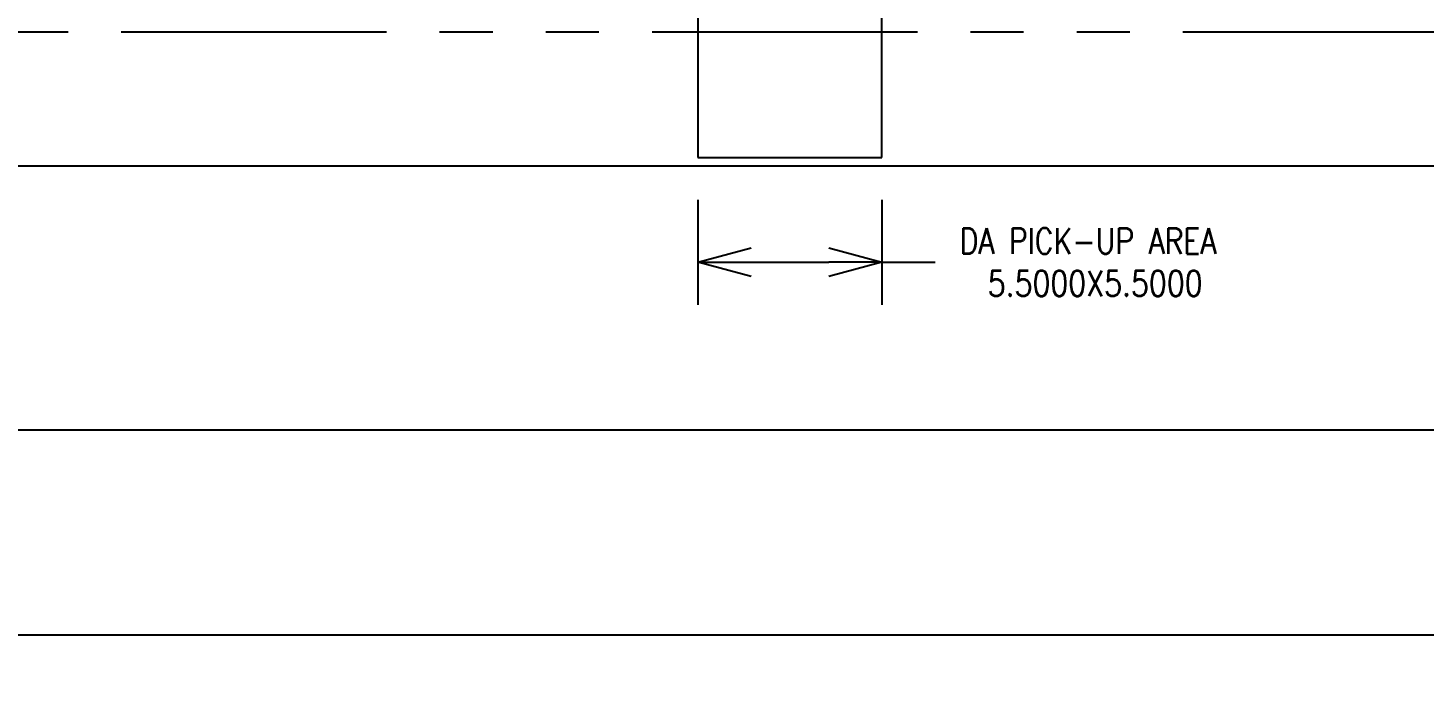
# Model space of a CAD drawing. Extents: x 98 to 785, y 88 to 514.
# Drawn here: x 177.8 to 261.3, y 220.7 to 260.5 of the extents above; entities that cross this region are included whole.
import ezdxf

# ---------------------------------------------------------------- set-up
doc = ezdxf.new("R2010")
doc.units = 0
doc.header["$LTSCALE"] = 12.7
doc.header["$MEASUREMENT"] = 0
doc.header["$PDMODE"] = 2
doc.linetypes.add('PHANTOM', pattern=[2.5, 1.25, -0.25, 0.25, -0.25, 0.25, -0.25])
doc.layers.get('0').update_dxf_attribs({"linetype": 'CONTINUOUS'})
doc.layers.get('DEFPOINTS').update_dxf_attribs({"linetype": 'CONTINUOUS'})
for name, color, linetype in [('SH-01_DIM', 4, 'CONTINUOUS'), ('SH-01_OBJECT', 7, 'CONTINUOUS'), ('SH-01_PHANTOM', 1, 'PHANTOM')]:
    doc.layers.add(name, color=color, linetype=linetype)
doc.styles.get("Standard").update_dxf_attribs({"font": 'simplex.shx', "width": 0.82})
doc.dimstyles.new('STANDARD$0', dxfattribs={"dimtxt": 0.18, "dimasz": 0.18, "dimexe": 0.18, "dimexo": 0.0625, "dimgap": 0.09, "dimtad": 0, "dimtih": 1, "dimtoh": 1, "dimdec": 4, "dimzin": 0, "dimdsep": 46, "dimtxsty": 'STANDARD', "dimcen": 0.09, "dimadec": 0, "dimazin": 0, "dimtfac": 1, "dimtdec": 4, "dimtofl": 0, "dimtmove": 0, "dimatfit": 3, "dimfxl": 1, "dimtolj": 1, "dimtzin": 0, "dimarcsym": 0})

# ---------------------------------------------------------------- blocks, each defined once
blk = doc.blocks.new('_Open30')
at = {"color": 0, "lineweight": -2}
for p, q in [((-1, 0.268), (0, 0)), ((0, 0), (-1, -0.268)), ((0, 0), (-1, 0))]:
    blk.add_line(p, q, dxfattribs=at)
blk = doc.blocks.new('*D42')
at = {"layer": 'DEFPOINTS', "color": 0, "ltscale": 0.05, "transparency": 16777216}
for p in [(151.033, 260.264), (739.033, 260.264), (739.033, 224.222)]:
    blk.add_point(p, dxfattribs=at)
at = {"layer": 'SH-01_DIM', "ltscale": 0.05, "transparency": 16777216}
for p, q in [((151.033, 257.724), (151.033, 221.682)), ((739.033, 257.724), (739.033, 221.682)), ((154.208, 224.222), (438.479, 224.222)), ((735.858, 224.222), (449.758, 224.222))]:
    blk.add_line(p, q, dxfattribs=at)
at = {"layer": 'SH-01_DIM', "ltscale": 0.05, "transparency": 16777216, "xscale": 3.175000000000011, "yscale": 3.175000000000011, "zscale": 3.175000000000011, "rotation": 180}
blk.add_blockref('_Open30', (151.033, 224.222), dxfattribs=at)
at = {"layer": 'SH-01_DIM', "ltscale": 0.05, "transparency": 16777216, "xscale": 3.175000000000011, "yscale": 3.175000000000011, "zscale": 3.175000000000011}
blk.add_blockref('_Open30', (739.033, 224.222), dxfattribs=at)
at = {"layer": 'SH-01_DIM', "ltscale": 0.05, "transparency": 16777216, "insert": (444.119, 224.222), "char_height": 1.524, "attachment_point": 5}
blk.add_mtext('\\A1;MOLD AREA\\P 294.0000', dxfattribs=at)
blk = doc.blocks.new('*D50')
at = {"layer": 'DEFPOINTS', "color": 0, "ltscale": 0.05, "transparency": 16777216}
for p in [(217.908, 252.764), (228.908, 252.764), (228.908, 246.504)]:
    blk.add_point(p, dxfattribs=at)
at = {"layer": 'SH-01_DIM', "ltscale": 0.05, "transparency": 16777216}
for p, q in [((217.908, 250.224), (217.908, 243.964)), ((228.908, 250.224), (228.908, 243.964)), ((221.083, 246.504), (225.733, 246.504)), ((228.908, 246.504), (232.083, 246.504))]:
    blk.add_line(p, q, dxfattribs=at)
at = {"layer": 'SH-01_DIM', "ltscale": 0.05, "transparency": 16777216, "xscale": 3.175000000000011, "yscale": 3.175000000000011, "zscale": 3.175000000000011, "rotation": 180}
blk.add_blockref('_Open30', (217.908, 246.504), dxfattribs=at)
at = {"layer": 'SH-01_DIM', "ltscale": 0.05, "transparency": 16777216, "xscale": 3.175000000000011, "yscale": 3.175000000000011, "zscale": 3.175000000000011}
blk.add_blockref('_Open30', (228.908, 246.504), dxfattribs=at)
at = {"layer": 'SH-01_DIM', "ltscale": 0.05, "transparency": 16777216, "insert": (241.234, 246.504), "char_height": 1.524, "attachment_point": 5}
blk.add_mtext('\\A1;DA PICK-UP AREA\\P 5.5000X5.5000', dxfattribs=at)
blk = doc.blocks.new('*D21')
at = {"layer": 'DEFPOINTS', "color": 0, "ltscale": 0.05, "transparency": 16777216}
for p in [(155.033, 266.264), (735.033, 266.264), (735.033, 236.483)]:
    blk.add_point(p, dxfattribs=at)
at = {"layer": 'SH-01_DIM', "ltscale": 0.05, "transparency": 16777216}
for p, q in [((155.033, 263.724), (155.033, 233.943)), ((735.033, 263.724), (735.033, 233.943)), ((158.208, 236.483), (433.353, 236.483)), ((731.858, 236.483), (456.713, 236.483))]:
    blk.add_line(p, q, dxfattribs=at)
at = {"layer": 'SH-01_DIM', "ltscale": 0.05, "transparency": 16777216, "xscale": 3.175000000000011, "yscale": 3.175000000000011, "zscale": 3.175000000000011, "rotation": 180}
blk.add_blockref('_Open30', (155.033, 236.483), dxfattribs=at)
at = {"layer": 'SH-01_DIM', "ltscale": 0.05, "transparency": 16777216, "xscale": 3.175000000000011, "yscale": 3.175000000000011, "zscale": 3.175000000000011}
blk.add_blockref('_Open30', (735.033, 236.483), dxfattribs=at)
at = {"layer": 'SH-01_DIM', "ltscale": 0.05, "transparency": 16777216, "insert": (445.033, 236.483), "char_height": 1.524, "attachment_point": 5}
blk.add_mtext('\\A1;SAW SINGULATION AREA\\P 290.0000', dxfattribs=at)

msp = doc.modelspace()

# ---------------------------------------------------------------- linework, layer by layer
at = {"layer": 'SH-01_OBJECT'}
msp.add_line((146.76518, 252.26424), (743.30108, 252.26424), dxfattribs=at)
at = {"layer": 'SH-01_PHANTOM'}
for p, q in [((217.90813, 263.76424), (217.90813, 252.76424)), ((228.90813, 252.76424), (228.90813, 263.76424)), ((739.03313, 260.26424), (151.03313, 260.26424)), ((217.90813, 252.76424), (228.90813, 252.76424))]:
    msp.add_line(p, q, dxfattribs=at)

# ---------------------------------------------------------------- dimensions: what is measured, and where the dimension line sits
at = {"layer": 'SH-01_DIM', "ltscale": 0.05}
dim = msp.add_linear_dim(base=(735.03313, 236.48322), p1=(155.03313, 266.26424), p2=(735.03313, 266.26424), text='SAW SINGULATION AREA\\P<>', dimstyle='STANDARD$0', override={"dimscale": 25.4, "dimtxt": 0.06, "dimasz": 0.125, "dimexe": 0.1, "dimexo": 0.1, "dimgap": 0.01, "dimtih": 0, "dimtoh": 0, "dimlfac": 0.5, "dimzin": 1, "dimpost": ' <>\\X', "dimblk": 'Open30', "dimcen": -0.09, "dimclrd": 256, "dimclre": 256, "dimclrt": 256, "dimazin": 1, "dimtp": 0.03, "dimtm": 0.03, "dimtofl": 1, "dimldrblk": 'Open30', "dimlwd": -1, "dimlwe": -1}, dxfattribs=at)
dim.commit()
dim.dimension.update_dxf_attribs({"geometry": '*D21', "text_midpoint": (445.03313, 236.48322)})
for base, p1, p2, text, picture, middle in [((739.03313, 224.22205), (151.03313, 260.26424), (739.03313, 260.26424), 'MOLD AREA\\P<>', '*D42', (444.11865, 224.22205)), ((228.90813, 246.50379), (217.90813, 252.76424), (228.90813, 252.76424), 'DA PICK-UP AREA\\P 5.5000X5.5000', '*D50', (241.23366, 246.50379))]:
    dim = msp.add_linear_dim(base=base, p1=p1, p2=p2, text=text, dimstyle='STANDARD$0', override={"dimscale": 25.4, "dimtxt": 0.06, "dimasz": 0.125, "dimexe": 0.1, "dimexo": 0.1, "dimgap": 0.01, "dimtih": 0, "dimtoh": 0, "dimlfac": 0.5, "dimzin": 1, "dimpost": ' <>\\X', "dimblk": 'Open30', "dimcen": -0.09, "dimclrd": 256, "dimclre": 256, "dimclrt": 256, "dimazin": 1, "dimtp": 0.03, "dimtm": 0.03, "dimtofl": 1, "dimldrblk": 'Open30', "dimlwd": -1, "dimlwe": -1}, dxfattribs=at)
    dim.commit()
    dim.dimension.update_dxf_attribs({"geometry": picture, "text_midpoint": middle, "dimtype": 128})

doc.saveas('drawing.dxf')
